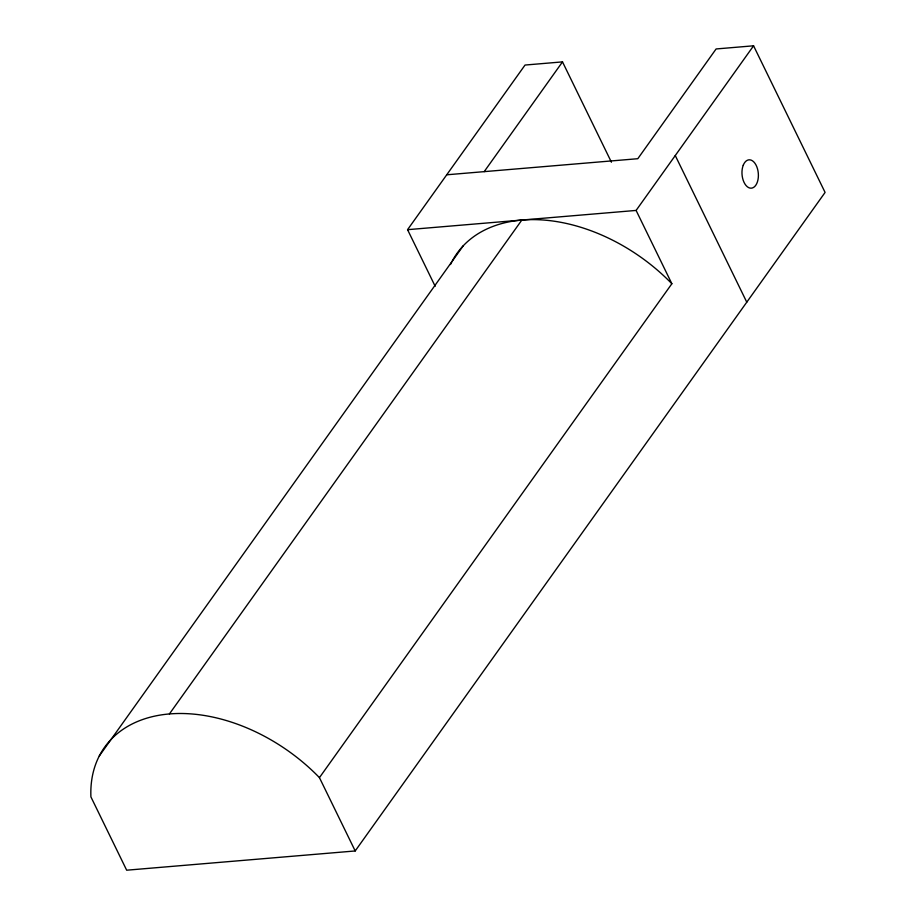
<?xml version="1.0" encoding="UTF-8"?>
<svg xmlns="http://www.w3.org/2000/svg" width="916" height="916" viewBox="0 0 916 916"><rect width="100%" height="100%" fill="white"/><g stroke="black" fill="none" stroke-linecap="round" stroke-linejoin="round"><path stroke-width="1.37" d="M435.169 286.273L407.563 229.676L525.04 65.047L562.504 61.887L611.43 162.224M484.186 171.647L562.504 61.887M99.272 755.998L463.244 245.774M446.722 174.796L637.799 158.708L716.106 48.96L753.57 45.8L825.087 192.429L355.202 850.953L126.671 870.2L90.913 796.886A152.64 103.6 35.5 0 1 169.414 713.942L521.834 220.058M407.563 229.676L636.105 210.428L753.57 45.8M355.202 850.953L319.444 777.638L671.863 283.742L636.105 210.428M675.264 155.548L746.78 302.188M450.512 264.518A152.64 103.6 35.5 0 1 451.691 262.102M452.355 260.842A152.64 103.6 35.5 0 1 671.863 283.742M169.414 713.942A152.64 103.6 35.5 0 1 319.444 777.638M743.254 165.212A14.232 8.164 85.2 0 0 749.803 188.043A14.232 8.164 85.2 0 0 757.475 168.716A14.232 8.164 85.2 0 0 743.254 165.212"/></g></svg>
